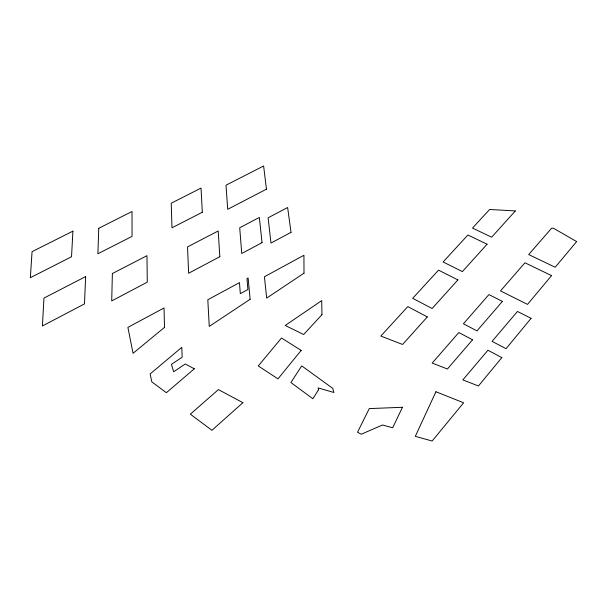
<?xml version="1.0" encoding="UTF-8"?>
<svg xmlns="http://www.w3.org/2000/svg" width="607" height="607" viewBox="0 0 607 607"><rect width="100%" height="100%" fill="white"/><g stroke="black" fill="none" stroke-linecap="round" stroke-linejoin="round"><path stroke-width="0.91" d="M112.371 273.545L111.718 300.92L147.289 282.149L146.962 255.691L112.371 273.545M98.766 228.293L97.879 253.772L132.053 236.373L132.015 211.494L98.766 228.293M85.648 276.58L84.479 303.902L42.407 325.974L43.954 298.075L85.648 276.58M72.908 231.138L71.535 256.746L30.35 277.687L32.065 251.67L72.908 231.138M435.925 391.743L415.294 436.342L432.131 441.016L463.634 402.79L435.925 391.743M402.471 407.282L392.661 427.806L382.524 424.991L361.279 434.217L357.508 432.252L369.276 408.594L402.471 407.282M318.516 389.762L312.855 398.746L290.912 382.524L301.717 365.877L332.803 388.412L333.865 392.479L318.091 387.911L318.516 389.762M301.163 350.398L277.991 378.859L258.256 365.96L281.504 338L301.163 350.398M501.837 357.591L478.445 385.991L462.845 379.891L487.945 350.239L501.837 357.591M531.095 318.326L506.041 348.684L492.087 341.369L517.467 311.444L531.095 318.326M551.551 275.608L527.521 304.403L500.509 290.897L524.941 262.77L551.551 275.608M576.65 241.578L555.193 267.239L528.682 254.561L551.657 228.171L553.538 228.285L576.65 241.578M472.549 339.791L447.405 369.01L432.184 363.085L458.824 332.537L472.549 339.791M502.414 301.391L476.981 330.891L463.407 323.789L488.923 294.585L502.414 301.391M457.883 279.903L432.138 308.515L412.677 298.325L438.542 270.138L457.883 279.903M427.32 316.922L402.578 344.473L380.817 336.058L407.805 306.603L427.32 316.922M515.343 210.933L491.632 237.2L472.519 228.065L489.629 209.476L515.343 210.933M487.072 244.226L462.382 271.61L443.102 261.974L467.921 234.985L487.072 244.226M321.945 314.692L303.652 334.518L285.229 325.466L321.718 300.586L321.945 314.692M242.899 402.691L211.934 430.302L190.332 414.179L218.421 389.595L242.899 402.691M194.323 368.79L166.371 392.699L151.796 381.856L150.149 373.927L181.812 347.318L182.161 357.197L171.424 364.367L173.655 371.78L185.264 363.98L194.323 368.79M164.489 327.393L133.054 353.297L127.895 327.378L164.027 307.969L164.489 327.393M304.001 273.18L266.678 298.09L264.417 276.746L303.932 255.274L304.001 273.18M250.13 299.281L209.263 326.407L207.806 299.759L239.469 282.619L240.311 293.621L247.891 289.531L246.988 278.552L248.111 277.945L250.13 299.281M291.019 232.337L270.98 243.066L268.112 217.807L287.627 207.511L291.019 232.337M262.042 242.656L241.753 253.483L239.704 227.769L259.348 217.435L262.042 242.656M219.825 256.693L188.64 273.256L187.533 246.912L218.194 230.979L219.825 256.693M266.45 189.179L227.716 209.294L225.994 185.218L263.613 165.984L266.45 189.179M202.306 212.26L171.993 227.784L171.227 203.231L201.038 188.079L202.306 212.26"/></g></svg>
